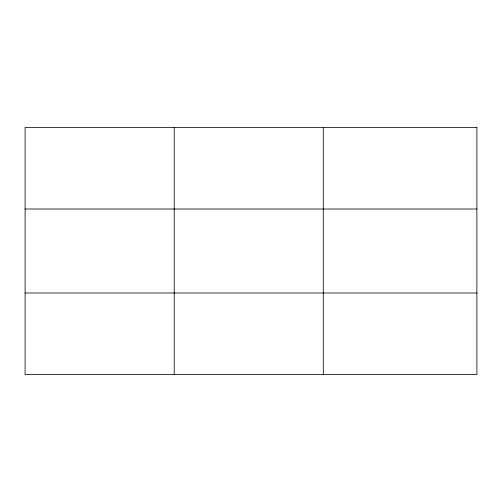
<?xml version="1.0" encoding="UTF-8"?>
<svg xmlns="http://www.w3.org/2000/svg" width="502" height="502" viewBox="0 0 502 502"><rect width="100%" height="100%" fill="white"/><g stroke="black" fill="none" stroke-linecap="round" stroke-linejoin="round"><path stroke-width="0.75" d="M174.194 374.511L174.194 127.489M323.288 374.511L323.288 127.489M25.1 209.008L476.9 209.008M25.1 292.992L476.9 292.992M476.9 127.489L25.1 127.489L25.1 374.511L476.9 374.511L476.9 127.489"/></g></svg>
